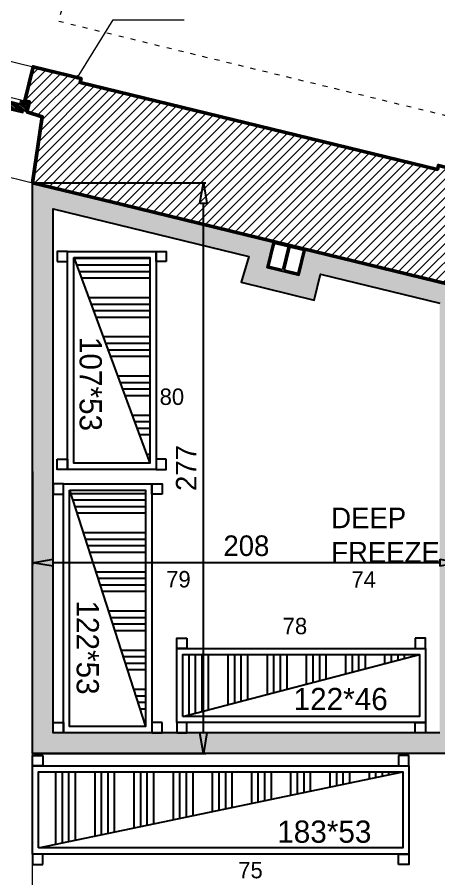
# Model space of a CAD drawing. Header units: millimetres. Extents: x 4980 to 19099, y 3891 to 5773.
# Drawn here: x 16419.6 to 16624.5, y 4786.4 to 5205.4 of the extents above; entities that cross this region are included whole.
import ezdxf

# ---------------------------------------------------------------- set-up
doc = ezdxf.new("R2010")
doc.units = ezdxf.units.MM
doc.linetypes.add('ACAD_ISO03W100', pattern=[30, 12, -18])
for name, color, linetype, lineweight in [('a 2', 132, 'Continuous', 20), ('a ahşap tarama', 46, 'Continuous', 0), ('a duvar', 84, 'Continuous', 50), ('a pencere 0', 252, 'Continuous', 0), ('a pencere doğrama', 41, 'Continuous', 20), ('no3_duvar tarama', 253, 'Continuous', 9), ('no3_duvar ytong', 101, 'Continuous', 20), ('PLAN YAZI', 4, 'Continuous', 9)]:
    doc.layers.add(name, color=color, linetype=linetype, lineweight=lineweight)
for name, color, linetype in [('Kıtc-002 Çizgi', 7, 'Continuous'), ('Kıtc-008 Rakam', 1, 'Continuous'), ('Kıtc-041 İstif Rafı', 7, 'Continuous')]:
    doc.layers.add(name, color=color, linetype=linetype)
doc.styles.get("Standard").update_dxf_attribs({"font": 'stylu.ttf', "height": 10})
doc.dimstyles.new('ISO-25', dxfattribs={"dimtxt": 2.5, "dimasz": 5, "dimexe": 1.25, "dimexo": 0.625, "dimtad": 1, "dimdec": 0, "dimtxsty": 'Standard', "dimblk": 'ARCHTICK', "dimcen": 2.5, "dimclrd": 256, "dimclre": 256, "dimclrt": 256, "dimadec": 0, "dimazin": 0, "dimtfac": 1, "dimtdec": 0, "dimtmove": 0, "dimatfit": 3, "dimldrblk": 'ARCHTICK', "dimfxl": 1, "dimlwd": -1, "dimlwe": -1, "dimarcsym": 0})

# ---------------------------------------------------------------- blocks, each defined once
blk = doc.blocks.new('4535353')
at = {"color": 5}
for p, q in [((9628.58, 2179.4), (9628.58, 2167.8)), ((9629.28, 2179.4), (9629.28, 2167.8))]:
    blk.add_line(p, q, dxfattribs=at)
blk.add_lwpolyline([(9620.93, 2180.1), (9636.93, 2180.1), (9636.93, 2167.1), (9620.93, 2167.1), (9620.93, 2180.1)], close=True, dxfattribs=at)
for points in [[(9628.58, 2167.8), (9621.63, 2167.8), (9621.63, 2179.4), (9628.58, 2179.4)], [(9629.28, 2179.4), (9636.23, 2179.4), (9636.23, 2167.8), (9629.28, 2167.8)]]:
    blk.add_lwpolyline(points, dxfattribs=at)
blk = doc.blocks.new('A$C1DBF75F4')
at = {"layer": 'Kıtc-041 İstif Rafı'}
h = blk.add_hatch(dxfattribs=at)
h.set_pattern_fill('ANSI34', color=254, angle=45)
h.set_pattern_definition([(90, (8380.205, 5571.05), (-19.05, 4e-15), []), (90, (8383.38, 5574.225), (-19.05, 4e-15), []), (90, (8386.555, 5577.4), (-19.05, 4e-15), []), (90, (8389.73, 5580.575), (-19.05, 4e-15), [])])
h.paths.add_polyline_path([(3, 45), (3, 8), (103, 45)])
blk.add_line((3, 8), (103, 45), dxfattribs=at)
for points in [[(5, 53), (5, 48), (0, 48), (0, 53)], [(101, 53), (101, 48), (106, 48), (106, 53)], [(0, 5), (0, 48), (106, 48), (106, 5)], [(3, 8), (3, 45), (103, 45), (103, 8)], [(5, 0), (5, 5), (0, 5), (0, 0)], [(101, 0), (101, 5), (106, 5), (106, 0)]]:
    blk.add_lwpolyline(points, close=True, dxfattribs=at)
blk.add_text('107*53', height=10.8, dxfattribs=at).set_placement((41.59, 10.86))
blk = doc.blocks.new('A$C79DF6251')
at = {"layer": 'Kıtc-041 İstif Rafı'}
h = blk.add_hatch(dxfattribs=at)
h.set_pattern_fill('ANSI34', color=254, angle=45)
h.set_pattern_definition([(90, (8380.205, 5687.05), (-19.05, 4e-15), []), (90, (8383.38, 5690.225), (-19.05, 4e-15), []), (90, (8386.555, 5693.4), (-19.05, 4e-15), []), (90, (8389.73, 5696.575), (-19.05, 4e-15), [])])
h.paths.add_polyline_path([(118, 45), (3, 45), (3, 8)])
blk.add_line((3, 8), (118, 45), dxfattribs=at)
for points in [[(5, 53), (5, 48), (0, 48), (0, 53)], [(116, 53), (116, 48), (121, 48), (121, 53)], [(0, 5), (0, 48), (121, 48), (121, 5)], [(3, 8), (3, 45), (118, 45), (118, 8)], [(5, 0), (5, 5), (0, 5), (0, 0)], [(116, 0), (116, 5), (121, 5), (121, 0)]]:
    blk.add_lwpolyline(points, close=True, dxfattribs=at)
blk.add_text('122*53', height=10.8, dxfattribs=at).set_placement((56.65, 11.47))
blk = doc.blocks.new('A$C174E6B32')
at = {"layer": 'Kıtc-041 İstif Rafı'}
h = blk.add_hatch(dxfattribs=at)
h.set_pattern_fill('ANSI34', color=254, angle=45)
h.set_pattern_definition([(90, (8635.455, 5680.05), (-19.05, 4e-15), []), (90, (8638.63, 5683.225), (-19.05, 4e-15), []), (90, (8641.805, 5686.4), (-19.05, 4e-15), []), (90, (8644.98, 5689.575), (-19.05, 4e-15), [])])
h.paths.add_polyline_path([(3, 38), (3, 8), (118, 38)])
blk.add_line((3, 8), (118, 38), dxfattribs=at)
for points in [[(5, 46), (5, 41), (0, 41), (0, 46)], [(116, 46), (116, 41), (121, 41), (121, 46)], [(0, 5), (0, 41), (121, 41), (121, 5)], [(3, 8), (3, 38), (118, 38), (118, 8)], [(5, 0), (5, 5), (0, 5), (0, 0)], [(116, 0), (116, 5), (121, 5), (121, 0)]]:
    blk.add_lwpolyline(points, close=True, dxfattribs=at)
blk.add_text('122*46', height=10.8, dxfattribs=at).set_placement((56.84, 11.03))
blk = doc.blocks.new('A$C2BEB2EE3')
at = {"layer": 'Kıtc-041 İstif Rafı'}
h = blk.add_hatch(dxfattribs=at)
h.set_pattern_fill('ANSI34', color=254, angle=45)
h.set_pattern_definition([(90, (8380.205, 6035.05), (-19.05, 4e-15), []), (90, (8383.38, 6038.225), (-19.05, 4e-15), []), (90, (8386.555, 6041.4), (-19.05, 4e-15), []), (90, (8389.73, 6044.575), (-19.05, 4e-15), [])])
h.paths.add_polyline_path([(3, 45), (3, 8), (180, 45)])
blk.add_line((3, 8), (180, 45), dxfattribs=at)
for points in [[(5, 53), (5, 48), (0, 48), (0, 53)], [(178, 53), (178, 48), (183, 48), (183, 53)], [(0, 5), (0, 48), (183, 48), (183, 5)], [(3, 8), (3, 45), (180, 45), (180, 8)], [(5, 0), (5, 5), (0, 5), (0, 0)], [(178, 0), (178, 5), (183, 5), (183, 0)]]:
    blk.add_lwpolyline(points, close=True, dxfattribs=at)
blk.add_text('183*53', height=10.8, dxfattribs=at).set_placement((118.98, 10.52))
blk = doc.blocks.new('_ClosedBlank')
at = {"color": 0, "linetype": 'ByBlock', "lineweight": -2}
for p, q in [((-1, 0.167), (0, 0)), ((-1, 0.167), (-1, -0.167)), ((0, 0), (-1, -0.167))]:
    blk.add_line(p, q, dxfattribs=at)
blk = doc.blocks.new('*D208')
at = {"transparency": 16777216}
for p, q in [((16427.64, 5124.92), (16511.34, 5124.92)), ((16510.09, 4857.42), (16510.09, 5114.92)), ((16427.64, 4847.42), (16511.34, 4847.42))]:
    blk.add_line(p, q, dxfattribs=at)
at = {"layer": 'Defpoints', "color": 0, "transparency": 16777216}
for p in [(16427.01, 5124.92), (16510.09, 5124.92), (16427.01, 4847.42)]:
    blk.add_point(p, dxfattribs=at)
at = {"transparency": 16777216, "xscale": 10, "yscale": 10, "zscale": 10}
for p, rotation in [((16510.09, 5124.92), 90), ((16510.09, 4847.42), 270)]:
    blk.add_blockref('_ClosedBlank', p, dxfattribs=dict(at, rotation=rotation))
at = {"transparency": 16777216, "insert": (16501.73, 4986.17), "char_height": 10, "attachment_point": 5, "rotation": 90}
blk.add_mtext('277', dxfattribs=at)
blk = doc.blocks.new('*D209')
at = {"transparency": 16777216}
for p, q in [((16427.01, 4984.41), (16427.01, 4938.88)), ((16634.96, 4984.41), (16634.96, 4938.88)), ((16624.96, 4940.13), (16437.01, 4940.13))]:
    blk.add_line(p, q, dxfattribs=at)
at = {"layer": 'Defpoints', "color": 0, "transparency": 16777216}
for p in [(16427.01, 4985.03), (16634.96, 4985.03), (16427.01, 4940.13)]:
    blk.add_point(p, dxfattribs=at)
at = {"transparency": 16777216, "xscale": 10, "yscale": 10, "zscale": 10, "rotation": 180}
blk.add_blockref('_ClosedBlank', (16427.01, 4940.13), dxfattribs=at)
at = {"transparency": 16777216, "xscale": 10, "yscale": 10, "zscale": 10}
blk.add_blockref('_ClosedBlank', (16634.96, 4940.13), dxfattribs=at)
at = {"transparency": 16777216, "insert": (16530.99, 4948.33), "char_height": 10, "attachment_point": 5}
blk.add_mtext('208', dxfattribs=at)

msp = doc.modelspace()

# ---------------------------------------------------------------- hatches: boundary and pattern name
h = msp.add_hatch()
h.set_pattern_fill('HONEY', color=1)
h.paths.add_polyline_path([(16982.92, 4989.33), (16982.92, 4847.42), (16427.01, 4847.42), (16427.01, 5124.92), (16544.78, 5096.19), (16541.01, 5083.73), (16556.56, 5079.94), (16559.64, 5092.57)])
h.paths.add_polyline_path([(16634.96, 5063.9), (16972.92, 4981.48), (16972.92, 4857.42), (16634.96, 4857.42)], flags=16)
h.paths.add_polyline_path([(16624.96, 4857.42), (16624.96, 5066.34), (16566.99, 5080.48), (16563.9, 5067.85), (16528.39, 5076.51), (16532.15, 5088.98), (16437.01, 5112.18), (16437.01, 4857.42)], flags=16)
at = {"layer": 'a ahşap tarama', "lineweight": 5}
h = msp.add_hatch(dxfattribs=at)
h.set_pattern_fill('WOODFACE', color=256, scale=5, angle=346.323, style=0, pattern_type=2)
h.set_pattern_definition([(346.323, (1542.3635, 860.975), (3.67598, -6.0404612), [0.25, -4.75]), (256.323, (1543.893, 858.802), (-6.0404612, -3.67598), [0.5, -4.5]), (301.323, (1543.0395, 859.5242), (-1.1822406, -4.8582206), [0.3535, -1.0605, 0.3535, -0.707, 2.475, -2.1215678]), (301.323, (1542.1797, 861.2772), (-1.1822406, -4.8582206), [0.35355, -0.7071, 0.35355, -5.6568678]), (301.323, (1543.7618, 860.3776), (-1.1822406, -4.8582206), [0.35355, -6.7175178]), (301.323, (1544.3067, 860.5023), (-1.1822406, -4.8582206), [0.35355, -6.7175178]), (301.323, (1543.4598, 860.194), (-1.1822406, -4.8582206), [0.35355, -6.7175178]), (301.323, (1543.1578, 860.01), (-1.1822406, -4.8582206), [0.7071, -6.3639678]), (301.323, (1543.4856, 856.0708), (-1.1822406, -4.8582206), [0.7071, -6.3639678]), (301.323, (1542.613, 859.8853), (-1.1822406, -4.8582206), [1.4142, -5.6568678]), (301.323, (1542.3108, 859.7015), (-1.1822406, -4.8582206), [1.4142, -5.6568678]), (301.323, (1545.114, 857.4756), (-1.1822406, -4.8582206), [1.4142, -5.6568678]), (301.323, (1541.9497, 859.275), (-1.1822406, -4.8582206), [1.06066, -6.0104078]), (301.323, (1540.8007, 858.7826), (-1.1822406, -4.8582206), [1.06066, -6.0104078]), (301.323, (1541.4047, 859.15), (-1.1822406, -4.8582206), [1.06066, -6.0104078]), (301.323, (1544.208, 856.9242), (-1.1822406, -4.8582206), [1.767767, -5.3033008]), (301.323, (1543.663, 856.7995), (-1.1822406, -4.8582206), [1.767767, -5.3033008]), (301.323, (1544.4444, 857.896), (-1.1822406, -4.8582206), [2.4748737, -4.596194]), (319.757949, (1542.731, 860.3712), (4.85822058, -1.1822406), [0.559017, -10.6213229]), (319.757949, (1543.348, 858.6773), (4.85822058, -1.1822406), [0.559017, -10.6213229]), (319.757949, (1543.2233, 859.2222), (4.85822058, -1.1822406), [0.559017, -10.6213229]), (319.757949, (1542.6064, 860.916), (4.85822058, -1.1822406), [1.118034, -10.0623059]), (319.757949, (1543.046, 858.4935), (4.85822058, -1.1822406), [1.677051, -9.5032889]), (319.757949, (1542.501, 858.3688), (4.85822058, -1.1822406), [2.236068, -8.9442719]), (319.757949, (1541.9561, 858.244), (4.85822058, -1.1822406), [2.236068, -8.9442719]), (319.757949, (1540.8727, 856.964), (4.85822058, -1.1822406), [2.236068, -8.9442719]), (319.757949, (1540.991, 857.4498), (4.85822058, -1.1822406), [2.795085, -8.3852549]), (319.757949, (1541.352, 857.8765), (4.85822058, -1.1822406), [2.795085, -8.3852549]), (282.888051, (1543.5254, 859.406), (-1.1822406, -4.85822058), [0.559017, -10.6213229]), (282.888051, (1542.9149, 860.0691), (-1.1822406, -4.85822058), [0.559017, -10.6213229]), (282.888051, (1542.3635, 860.9752), (-1.1822406, -4.85822058), [1.118034, -10.0623059]), (282.888051, (1543.6436, 859.8918), (-1.1822406, -4.85822058), [1.118034, -10.0623059]), (282.888051, (1541.9367, 861.3363), (-1.1822406, -4.85822058), [1.677051, -9.5032889]), (282.888051, (1541.451, 861.4546), (-1.1822406, -4.85822058), [2.236068, -8.9442719]), (282.888051, (1545.7642, 860.1476), (-1.1822406, -4.85822058), [2.236068, -8.9442719]), (282.888051, (1543.9456, 860.0756), (-1.1822406, -4.85822058), [2.236068, -8.9442719]), (282.888051, (1545.0355, 860.325), (-1.1822406, -4.85822058), [2.795085, -8.3852549]), (282.888051, (1544.4905, 860.2003), (-1.1822406, -4.85822058), [2.795085, -8.3852549])])
h.paths.add_polyline_path([(16416.03, 5164.52), (16415.68, 5163.08), (16415.57, 5160.53), (16422.38, 5158.87), (16422.61, 5159.84), (16421.15, 5160.19), (16421.86, 5163.1), (16420.89, 5163.33)])
h = msp.add_hatch(dxfattribs=at)
h.set_pattern_fill('WOODFACE', color=256, scale=5, angle=346.323, style=0, pattern_type=2)
h.set_pattern_definition([(346.323, (-1826.9385, 1521.8574), (3.67598, -6.0404612), [0.25, -4.75]), (256.323, (-1825.409, 1519.684), (-6.0404612, -3.67598), [0.5, -4.5]), (301.323, (-1826.2624, 1520.4064), (-1.1822406, -4.8582206), [0.3535, -1.0605, 0.3535, -0.707, 2.475, -2.1215678]), (301.323, (-1827.1223, 1522.1594), (-1.1822406, -4.8582206), [0.35355, -0.7071, 0.35355, -5.6568678]), (301.323, (-1825.54, 1521.26), (-1.1822406, -4.8582206), [0.35355, -6.7175178]), (301.323, (-1824.9952, 1521.3845), (-1.1822406, -4.8582206), [0.35355, -6.7175178]), (301.323, (-1825.842, 1521.076), (-1.1822406, -4.8582206), [0.35355, -6.7175178]), (301.323, (-1826.144, 1520.8922), (-1.1822406, -4.8582206), [0.7071, -6.3639678]), (301.323, (-1825.8163, 1516.953), (-1.1822406, -4.8582206), [0.7071, -6.3639678]), (301.323, (-1826.689, 1520.7675), (-1.1822406, -4.8582206), [1.4142, -5.6568678]), (301.323, (-1826.991, 1520.5837), (-1.1822406, -4.8582206), [1.4142, -5.6568678]), (301.323, (-1824.188, 1518.3578), (-1.1822406, -4.8582206), [1.4142, -5.6568678]), (301.323, (-1827.3523, 1520.157), (-1.1822406, -4.8582206), [1.06066, -6.0104078]), (301.323, (-1828.5012, 1519.6647), (-1.1822406, -4.8582206), [1.06066, -6.0104078]), (301.323, (-1827.8972, 1520.0323), (-1.1822406, -4.8582206), [1.06066, -6.0104078]), (301.323, (-1825.094, 1517.8064), (-1.1822406, -4.8582206), [1.767767, -5.3033008]), (301.323, (-1825.639, 1517.6817), (-1.1822406, -4.8582206), [1.767767, -5.3033008]), (301.323, (-1824.8576, 1518.778), (-1.1822406, -4.8582206), [2.4748737, -4.5961941]), (319.757949, (-1826.5709, 1521.2534), (4.85822058, -1.1822406), [0.559017, -10.6213229]), (319.757949, (-1825.954, 1519.5594), (4.85822058, -1.1822406), [0.559017, -10.6213229]), (319.757949, (-1826.0786, 1520.1044), (4.85822058, -1.1822406), [0.559017, -10.6213229]), (319.757949, (-1826.6956, 1521.7983), (4.85822058, -1.1822406), [1.118034, -10.0623059]), (319.757949, (-1826.256, 1519.3756), (4.85822058, -1.1822406), [1.677051, -9.5032889]), (319.757949, (-1826.8009, 1519.251), (4.85822058, -1.1822406), [2.236068, -8.9442719]), (319.757949, (-1827.3458, 1519.1263), (4.85822058, -1.1822406), [2.236068, -8.9442719]), (319.757949, (-1828.4292, 1517.8461), (4.85822058, -1.1822406), [2.236068, -8.9442719]), (319.757949, (-1828.311, 1518.332), (4.85822058, -1.1822406), [2.795085, -8.3852549]), (319.757949, (-1827.9498, 1518.7587), (4.85822058, -1.1822406), [2.795085, -8.3852549]), (282.888051, (-1825.7766, 1520.2882), (-1.1822406, -4.85822058), [0.559017, -10.6213229]), (282.888051, (-1826.387, 1520.9513), (-1.1822406, -4.85822058), [0.559017, -10.6213229]), (282.888051, (-1826.9385, 1521.8574), (-1.1822406, -4.85822058), [1.118034, -10.0623059]), (282.888051, (-1825.6583, 1520.774), (-1.1822406, -4.85822058), [1.118034, -10.0623059]), (282.888051, (-1827.3652, 1522.2185), (-1.1822406, -4.85822058), [1.677051, -9.5032889]), (282.888051, (-1827.851, 1522.3368), (-1.1822406, -4.85822058), [2.236068, -8.9442719]), (282.888051, (-1823.5377, 1521.0298), (-1.1822406, -4.85822058), [2.236068, -8.9442719]), (282.888051, (-1825.3563, 1520.9578), (-1.1822406, -4.85822058), [2.236068, -8.9442719]), (282.888051, (-1824.2665, 1521.2072), (-1.1822406, -4.85822058), [2.795085, -8.3852549]), (282.888051, (-1824.8114, 1521.0825), (-1.1822406, -4.85822058), [2.795085, -8.3852549])])
h.paths.add_polyline_path([(16424.31, 5159.42), (16421.15, 5160.19), (16421.86, 5163.1), (16420.89, 5163.33), (16421.36, 5165.29), (16423.31, 5164.81), (16425.49, 5164.28)])
at = {"layer": 'no3_duvar tarama'}
h = msp.add_hatch(dxfattribs=at)
h.set_pattern_fill('ANSI31', color=256, style=0)
h.set_pattern_definition([(45, (80283.5875, 25655.133), (-2.24506403, 2.24506403), [])])
h.paths.add_polyline_path([(16427.01, 5124.92), (16431.72, 5157), (16424.31, 5159.42), (16425.49, 5164.28), (16423.31, 5164.81), (16427.33, 5181.32), (16450.64, 5175.65), (16450.17, 5173.7), (16623.82, 5131.36), (16624.3, 5133.31), (16649.57, 5127.16), (16645.79, 5111.63), (16643.6, 5112.16), (16642.42, 5107.31), (16640.71, 5107.93), (16629.22, 5075.6), (16530.93, 5099.57), (16470.61, 5114.28)])
at = {"layer": 'PLAN YAZI'}
h = msp.add_hatch(color=256, dxfattribs=at)
h.dxf.hatch_style = 1
edge = h.paths.add_edge_path()
edge.add_ellipse((16448.82, 5176.09), major_axis=(-0.021, 0.888), ratio=0.6911, start_angle=0, end_angle=360)

# ---------------------------------------------------------------- linework, layer by layer
at = {"layer": 'a 2', "linetype": 'ACAD_ISO03W100', "ltscale": 0.2}
msp.add_line((18639.88, 4667.57), (16439.77, 5203.32), dxfattribs=at)
at = {"layer": 'a 2'}
msp.add_line((16311.33, 5153.13), (16427.01, 5124.92), dxfattribs=at)
at = {"layer": 'a 2', "linetype": 'ACAD_ISO03W100', "ltscale": 0.2}
msp.add_lwpolyline([(16442.52, 5214.64), (16439.77, 5203.32)], dxfattribs=at)
at = {"layer": 'a 2'}
msp.add_lwpolyline([(16335.02, 5203.78), (16427.33, 5181.32)], dxfattribs=at)
at = {"layer": 'a duvar'}
msp.add_lwpolyline([(16427.01, 5124.92), (16431.72, 5157), (16424.31, 5159.42), (16425.49, 5164.28), (16423.31, 5164.81), (16427.33, 5181.32), (16450.64, 5175.65), (16450.17, 5173.7), (16623.82, 5131.36), (16624.3, 5133.31), (16649.57, 5127.16), (16645.79, 5111.63), (16643.6, 5112.16), (16642.42, 5107.31), (16640.71, 5107.93), (16629.22, 5075.6), (16530.93, 5099.57), (16470.61, 5114.28), (16427.01, 5124.92)], dxfattribs=at)
at = {"layer": 'a pencere 0'}
msp.add_lwpolyline([(16333.92, 5186.57), (16421.36, 5165.29)], dxfattribs=at)
at = {"layer": 'a pencere doğrama'}
for points in [[(16416.03, 5164.52), (16415.68, 5163.08), (16415.57, 5160.53), (16422.38, 5158.87), (16422.61, 5159.84), (16421.15, 5160.19), (16421.86, 5163.1), (16420.89, 5163.33), (16416.03, 5164.52)], [(16424.31, 5159.42), (16421.15, 5160.19), (16421.86, 5163.1), (16420.89, 5163.33), (16421.36, 5165.29), (16423.31, 5164.81), (16425.49, 5164.28), (16424.31, 5159.42)]]:
    msp.add_lwpolyline(points, dxfattribs=at)
at = {"layer": 'Kıtc-002 Çizgi', "color": 1}
for points in [[(16982.92, 4989.33), (16982.92, 4847.42), (16427.01, 4847.42), (16427.01, 5124.92), (16544.78, 5096.19), (16541.01, 5083.73), (16556.56, 5079.94), (16559.64, 5092.57), (16982.92, 4989.33)], [(16624.96, 4857.42), (16437.01, 4857.42), (16437.01, 5112.18), (16532.15, 5088.98), (16528.39, 5076.51), (16563.9, 5067.85), (16566.99, 5080.48), (16624.96, 5066.34)]]:
    msp.add_lwpolyline(points, dxfattribs=at)
at = {"layer": 'no3_duvar ytong'}
msp.add_line((16427.01, 4445.66), (16427.01, 5124.92), dxfattribs=at)
at = {"layer": 'PLAN YAZI'}
for p, q in [((16448.82, 5176.09), (16466.28, 5204.13)), ((16466.28, 5204.13), (16500.68, 5204.14))]:
    msp.add_line(p, q, dxfattribs=at)
msp.add_ellipse((16448.82, 5176.09), major_axis=(0, 0.888), ratio=0.6911, start_param=4.712389, end_param=10.995574, dxfattribs=at)

# ---------------------------------------------------------------- block references
at = {"rotation": 346.2933860454656}
msp.add_blockref('4535353', (6680.58, 5258.03), dxfattribs=at)
at = {"layer": 'Kıtc-041 İstif Rafı', "rotation": 270}
for name, p in [('A$C1DBF75F4', (16439.06, 5091.53)), ('A$C79DF6251', (16437.01, 4978.42))]:
    msp.add_blockref(name, p, dxfattribs=at)
at = {"layer": 'Kıtc-041 İstif Rafı'}
for name, p in [('A$C174E6B32', (16497.1, 4857.42)), ('A$C2BEB2EE3', (16427.01, 4793.44))]:
    msp.add_blockref(name, p, dxfattribs=at)

# ---------------------------------------------------------------- texts
at = {"layer": 'Kıtc-002 Çizgi', "insert": (16572.23, 4966.92), "char_height": 10, "attachment_point": 1}
msp.add_mtext_dynamic_manual_height_columns('{\\C1;DEEP FREEZE}', width=65.2328, gutter_width=50, heights=[0], dxfattribs=at)
at = {"layer": 'Kıtc-008 Rakam', "color": 1}
for s, p in [('80', (16488.82, 5016.85)), ('79', (16492, 4928.11)), ('74', (16582.03, 4927.94)), ('78', (16548.64, 4905.34)), ('75', (16527.04, 4786.67))]:
    msp.add_text(s, height=8, dxfattribs=at).set_placement(p)

# ---------------------------------------------------------------- dimensions: what is measured, and where the dimension line sits
for p1, p2, distance, picture, middle in [((16427.0115, 4847.4247), (16427.0115, 5124.9157), -83.0747, '*D208', (16501.7275, 4986.1702)), ((16634.96, 4985.03), (16427.01, 4985.03), 44.91, '*D209', (16530.99, 4948.33))]:
    dim = msp.add_aligned_dim(p1=p1, p2=p2, distance=distance, dimstyle='ISO-25', override={"dimtxt": 10, "dimasz": 10, "dimgap": 3, "dimblk": 'ClosedBlank', "dimcen": 5, "dimldrblk": 'ClosedBlank', "dimfxl": 0, "dimtfillclr": 256})
    dim.commit()
    dim.dimension.update_dxf_attribs({"geometry": picture, "text_midpoint": middle})

doc.saveas('drawing.dxf')
